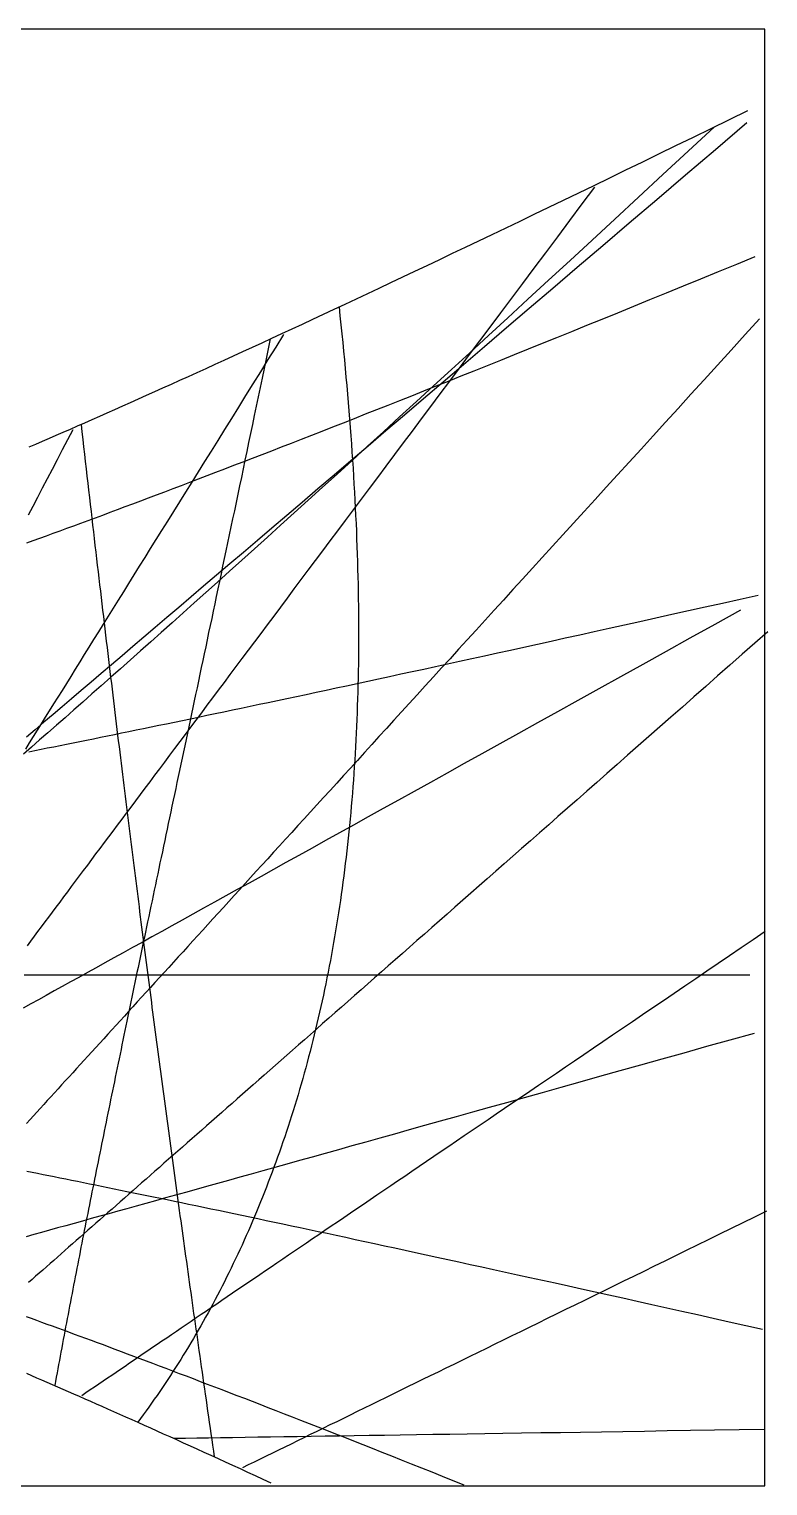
# Model space of a CAD drawing. Header units: millimetres. Extents: x -571 to 571, y -403 to 280.
# Drawn here: x 287 to 571, y -280 to 280 of the extents above; entities that cross this region are included whole.
import ezdxf

# ---------------------------------------------------------------- set-up
doc = ezdxf.new("R2010")
doc.units = ezdxf.units.MM
for name, color, linetype in [('ASR2', 1, 'Continuous'), ('DECL', 30, 'Continuous'), ('FAJR', 4, 'Continuous'), ('HOUR', 7, 'Continuous'), ('HOUR20', 8, 'Continuous'), ('OUTLINE', 7, 'Continuous'), ('RISE', 3, 'Continuous'), ('SET', 2, 'Continuous'), ('TEMP', 5, 'Continuous')]:
    doc.layers.add(name, color=color, linetype=linetype)

msp = doc.modelspace()

# ---------------------------------------------------------------- linework, layer by layer
at = {"layer": 'ASR2'}
msp.add_lwpolyline([(406.33, 173.2), (406.7, 169.75), (407.06, 166.33), (407.4, 162.92), (407.74, 159.54), (408.07, 156.18), (408.39, 152.84), (408.71, 149.53), (409.01, 146.23), (409.3, 142.95), (409.58, 139.69), (409.86, 136.45), (410.12, 133.23), (410.38, 130.03), (410.62, 126.85), (410.86, 123.68), (411.09, 120.53), (411.31, 117.41), (411.52, 114.29), (411.72, 111.2), (411.91, 108.12), (412.09, 105.06), (412.27, 102.01), (412.43, 98.98), (412.58, 95.97), (412.73, 92.97), (412.87, 89.98), (412.99, 87.01), (413.11, 84.06), (413.22, 81.12), (413.32, 78.2), (413.41, 75.29), (413.5, 72.39), (413.57, 69.51), (413.63, 66.64), (413.69, 63.79), (413.74, 60.95), (413.77, 58.12), (413.8, 55.3), (413.82, 52.5), (413.83, 49.71), (413.84, 46.94), (413.83, 44.17), (413.81, 41.42), (413.79, 38.68), (413.76, 35.95), (413.72, 33.24), (413.66, 30.54), (413.6, 27.85), (413.54, 25.17), (413.46, 22.5), (413.37, 19.84), (413.28, 17.2), (413.18, 14.56), (413.07, 11.94), (412.95, 9.33), (412.82, 6.73), (412.68, 4.14), (412.53, 1.56), (412.38, -1.01), (412.21, -3.57), (412.04, -6.12), (411.86, -8.66), (411.67, -11.18), (411.48, -13.7), (411.27, -16.21), (411.06, -18.7), (410.83, -21.19), (410.6, -23.66), (410.36, -26.13), (410.11, -28.59), (409.86, -31.03), (409.59, -33.47), (409.32, -35.9), (409.04, -38.32), (408.75, -40.72), (408.45, -43.12), (408.14, -45.51), (407.83, -47.89), (407.51, -50.26), (407.18, -52.62), (406.84, -54.97), (406.49, -57.32), (406.13, -59.65), (405.77, -61.97), (405.4, -64.29), (405.02, -66.59), (404.63, -68.89), (404.23, -71.18), (403.83, -73.46), (403.42, -75.73), (403, -77.99), (402.57, -80.24), (402.13, -82.49), (401.69, -84.72), (401.24, -86.95), (400.78, -89.16), (400.31, -91.37), (399.83, -93.57), (399.35, -95.76), (398.86, -97.94), (398.36, -100.12), (397.85, -102.28), (397.34, -104.44), (396.82, -106.59), (396.29, -108.73), (395.75, -110.86), (395.2, -112.98), (394.65, -115.09), (394.09, -117.2), (393.52, -119.3), (392.95, -121.38), (392.36, -123.46), (391.77, -125.54), (391.17, -127.6), (390.57, -129.65), (389.96, -131.7), (389.33, -133.74), (388.71, -135.77), (388.07, -137.79), (387.43, -139.8), (386.78, -141.81), (386.12, -143.8), (385.46, -145.79), (384.78, -147.77), (384.1, -149.74), (383.42, -151.7), (382.72, -153.66), (382.02, -155.6), (381.32, -157.54), (380.6, -159.47), (379.88, -161.39), (379.15, -163.3), (378.41, -165.21), (377.67, -167.1), (376.92, -168.99), (376.16, -170.87), (375.4, -172.74), (374.63, -174.6), (373.85, -176.46), (373.06, -178.3), (372.27, -180.14), (371.47, -181.97), (370.67, -183.79), (369.85, -185.61), (369.04, -187.41), (368.21, -189.21), (367.38, -190.99), (366.54, -192.77), (365.69, -194.54), (364.84, -196.3), (363.98, -198.06), (363.12, -199.8), (362.25, -201.54), (361.37, -203.27), (360.48, -204.99), (359.59, -206.7), (358.7, -208.41), (357.79, -210.1), (356.88, -211.79), (355.96, -213.47), (355.04, -215.14), (354.11, -216.8), (353.18, -218.45), (352.24, -220.09), (351.29, -221.73), (350.34, -223.36), (349.38, -224.97), (348.41, -226.58), (347.44, -228.19), (346.46, -229.78), (345.48, -231.36), (344.49, -232.94), (343.49, -234.51), (342.49, -236.06), (341.48, -237.61), (340.47, -239.15), (339.45, -240.69), (338.42, -242.21), (337.39, -243.73), (336.36, -245.23), (335.32, -246.73), (334.27, -248.22), (333.22, -249.7), (332.16, -251.17), (331.09, -252.63), (330.02, -254.09), (328.95, -255.53)], dxfattribs=at)
at = {"layer": 'DECL'}
for points in [[(287.17, 119.37), (289.74, 120.48), (292.34, 121.6), (294.97, 122.74), (297.64, 123.9), (300.33, 125.08), (303.06, 126.27), (305.83, 127.48), (308.62, 128.71), (311.45, 129.96), (314.32, 131.22), (317.23, 132.51), (320.17, 133.81), (323.15, 135.14), (326.17, 136.48), (329.23, 137.85), (332.32, 139.24), (335.47, 140.65), (338.65, 142.08), (341.88, 143.53), (345.15, 145.01), (348.46, 146.52), (351.83, 148.04), (355.24, 149.59), (358.7, 151.17), (362.21, 152.78), (365.77, 154.41), (369.38, 156.06), (373.05, 157.75), (376.77, 159.47), (380.55, 161.21), (384.39, 162.99), (388.28, 164.79), (392.24, 166.63), (396.26, 168.5), (400.34, 170.4), (404.49, 172.34), (408.71, 174.32), (412.99, 176.32), (417.35, 178.37), (421.78, 180.46), (426.28, 182.58), (430.86, 184.74), (435.52, 186.95), (440.26, 189.19), (445.08, 191.48), (450, 193.82), (454.99, 196.2), (460.08, 198.63), (465.27, 201.11), (470.54, 203.63), (475.92, 206.21), (481.4, 208.85), (486.99, 211.53), (492.68, 214.28), (498.49, 217.08), (504.41, 219.94), (510.45, 222.86), (516.62, 225.85), (522.91, 228.9), (529.33, 232.02), (535.88, 235.21), (542.58, 238.48), (549.42, 241.82), (556.41, 245.23), (563.55, 248.73)], [(286.29, 82.49), (288.79, 83.4), (291.31, 84.31), (293.87, 85.24), (296.46, 86.19), (299.07, 87.15), (301.72, 88.12), (304.4, 89.1), (307.12, 90.11), (309.87, 91.12), (312.65, 92.15), (315.46, 93.2), (318.32, 94.26), (321.21, 95.34), (324.13, 96.43), (327.09, 97.54), (330.1, 98.67), (333.14, 99.82), (336.22, 100.98), (339.35, 102.16), (342.51, 103.36), (345.72, 104.58), (348.98, 105.82), (352.28, 107.08), (355.62, 108.36), (359.02, 109.66), (362.46, 110.98), (365.95, 112.33), (369.5, 113.69), (373.09, 115.08), (376.74, 116.5), (380.45, 117.93), (384.21, 119.39), (388.02, 120.88), (391.9, 122.39), (395.84, 123.93), (399.84, 125.5), (403.9, 127.09), (408.03, 128.71), (412.23, 130.36), (416.49, 132.05), (420.82, 133.76), (425.23, 135.5), (429.71, 137.28), (434.27, 139.09), (438.91, 140.94), (443.63, 142.82), (448.43, 144.73), (453.32, 146.69), (458.29, 148.68), (463.36, 150.71), (468.51, 152.78), (473.77, 154.9), (479.12, 157.05), (484.57, 159.25), (490.13, 161.5), (495.8, 163.79), (501.58, 166.14), (507.47, 168.53), (513.48, 170.97), (519.62, 173.47), (525.88, 176.02), (532.27, 178.63), (538.79, 181.3), (545.45, 184.02), (552.26, 186.81), (559.22, 189.67), (566.33, 192.59)], [(287.01, 2.24), (289.37, 2.71), (291.76, 3.18), (294.18, 3.67), (296.62, 4.15), (299.1, 4.65), (301.6, 5.15), (304.13, 5.66), (306.69, 6.18), (309.29, 6.7), (311.91, 7.23), (314.57, 7.77), (317.26, 8.32), (319.98, 8.87), (322.74, 9.43), (325.53, 10.01), (328.35, 10.59), (331.22, 11.17), (334.12, 11.77), (337.06, 12.38), (340.03, 12.99), (343.05, 13.62), (346.11, 14.25), (349.2, 14.9), (352.34, 15.55), (355.53, 16.22), (358.76, 16.89), (362.03, 17.58), (365.35, 18.28), (368.72, 18.98), (372.13, 19.7), (375.6, 20.44), (379.11, 21.18), (382.68, 21.94), (386.3, 22.71), (389.98, 23.49), (393.71, 24.28), (397.5, 25.09), (401.34, 25.91), (405.25, 26.75), (409.22, 27.6), (413.25, 28.47), (417.35, 29.35), (421.52, 30.25), (425.75, 31.17), (430.05, 32.1), (434.43, 33.04), (438.88, 34.01), (443.4, 34.99), (448, 36), (452.69, 37.02), (457.45, 38.06), (462.31, 39.12), (467.24, 40.2), (472.27, 41.31), (477.39, 42.43), (482.61, 43.58), (487.92, 44.75), (493.34, 45.94), (498.86, 47.16), (504.48, 48.41), (510.22, 49.68), (516.07, 50.98), (522.04, 52.3), (528.13, 53.66), (534.34, 55.04), (540.69, 56.45), (547.16, 57.9), (553.78, 59.38), (560.53, 60.89), (567.44, 62.44)], [(285.34, -83.6), (287.53, -83.6), (289.75, -83.6), (291.99, -83.6), (294.26, -83.6), (296.55, -83.6), (298.87, -83.6), (301.21, -83.6), (303.59, -83.6), (305.98, -83.6), (308.41, -83.6), (310.87, -83.6), (313.35, -83.6), (315.86, -83.6), (318.41, -83.6), (320.98, -83.6), (323.59, -83.6), (326.23, -83.6), (328.9, -83.6), (331.6, -83.6), (334.34, -83.6), (337.11, -83.6), (339.92, -83.6), (342.77, -83.6), (345.65, -83.6), (348.57, -83.6), (351.53, -83.6), (354.53, -83.6), (357.57, -83.6), (360.65, -83.6), (363.77, -83.6), (366.93, -83.6), (370.14, -83.6), (373.4, -83.6), (376.7, -83.6), (380.05, -83.6), (383.44, -83.6), (386.89, -83.6), (390.39, -83.6), (393.94, -83.6), (397.54, -83.6), (401.19, -83.6), (404.91, -83.6), (408.68, -83.6), (412.51, -83.6), (416.39, -83.6), (420.34, -83.6), (424.36, -83.6), (428.44, -83.6), (432.58, -83.6), (436.79, -83.6), (441.08, -83.6), (445.43, -83.6), (449.86, -83.6), (454.36, -83.6), (458.95, -83.6), (463.61, -83.6), (468.36, -83.6), (473.18, -83.6), (478.1, -83.6), (483.11, -83.6), (488.21, -83.6), (493.4, -83.6), (498.69, -83.6), (504.08, -83.6), (509.58, -83.6), (515.18, -83.6), (520.9, -83.6), (526.72, -83.6), (532.66, -83.6), (538.73, -83.6), (544.92, -83.6), (551.23, -83.6), (557.68, -83.6), (564.27, -83.6)], [(286.28, -159.02), (288.35, -159.43), (290.44, -159.84), (292.56, -160.26), (294.7, -160.69), (296.86, -161.12), (299.05, -161.56), (301.26, -162), (303.5, -162.45), (305.76, -162.91), (308.04, -163.37), (310.36, -163.84), (312.69, -164.31), (315.06, -164.79), (317.45, -165.28), (319.87, -165.77), (322.32, -166.27), (324.8, -166.78), (327.31, -167.29), (329.85, -167.81), (332.42, -168.34), (335.02, -168.88), (337.65, -169.42), (340.32, -169.97), (343.02, -170.53), (345.75, -171.1), (348.52, -171.68), (351.33, -172.26), (354.17, -172.85), (357.05, -173.45), (359.96, -174.06), (362.92, -174.68), (365.91, -175.31), (368.95, -175.95), (372.02, -176.6), (375.14, -177.26), (378.31, -177.93), (381.51, -178.61), (384.77, -179.3), (388.06, -180), (391.41, -180.71), (394.81, -181.44), (398.25, -182.17), (401.75, -182.92), (405.29, -183.68), (408.9, -184.45), (412.55, -185.24), (416.26, -186.04), (420.03, -186.85), (423.86, -187.68), (427.75, -188.52), (431.7, -189.37), (435.71, -190.24), (439.79, -191.13), (443.94, -192.03), (448.15, -192.95), (452.44, -193.88), (456.8, -194.84), (461.23, -195.8), (465.73, -196.79), (470.32, -197.8), (474.99, -198.82), (479.74, -199.87), (484.57, -200.93), (489.49, -202.01), (494.5, -203.12), (499.61, -204.25), (504.8, -205.4), (510.1, -206.57), (515.5, -207.77), (521, -208.99), (526.61, -210.24), (532.33, -211.51), (538.17, -212.81), (544.12, -214.14), (550.19, -215.5), (556.39, -216.88), (562.72, -218.3), (569.18, -219.75)], [(286.01, -214.87), (287.98, -215.58), (289.97, -216.3), (291.98, -217.03), (294.01, -217.78), (296.07, -218.52), (298.14, -219.28), (300.24, -220.05), (302.36, -220.83), (304.51, -221.62), (306.67, -222.42), (308.86, -223.23), (311.08, -224.05), (313.32, -224.88), (315.59, -225.72), (317.88, -226.57), (320.19, -227.44), (322.54, -228.31), (324.91, -229.2), (327.31, -230.1), (329.73, -231.01), (332.19, -231.94), (334.68, -232.88), (337.19, -233.83), (339.74, -234.79), (342.31, -235.77), (344.92, -236.76), (347.56, -237.76), (350.24, -238.78), (352.95, -239.82), (355.69, -240.86), (358.47, -241.93), (361.28, -243.01), (364.13, -244.1), (367.02, -245.22), (369.95, -246.35), (372.91, -247.49), (375.92, -248.65), (378.96, -249.84), (382.05, -251.03), (385.18, -252.25), (388.36, -253.49), (391.58, -254.74), (394.84, -256.02), (398.16, -257.32), (401.52, -258.63), (404.93, -259.97), (408.39, -261.33), (411.9, -262.71), (415.46, -264.12), (419.08, -265.55), (422.75, -267), (426.48, -268.48), (430.27, -269.98), (434.11, -271.51), (438.02, -273.06), (441.99, -274.64), (446.02, -276.25), (450.12, -277.89), (454.29, -279.55)], [(286.13, -236.73), (288.07, -237.56), (290.02, -238.41), (291.99, -239.26), (293.99, -240.12), (296, -241), (298.04, -241.88), (300.09, -242.78), (302.17, -243.69), (304.28, -244.61), (306.4, -245.54), (308.55, -246.48), (310.72, -247.44), (312.91, -248.41), (315.13, -249.39), (317.37, -250.38), (319.64, -251.39), (321.94, -252.41), (324.26, -253.44), (326.61, -254.49), (328.98, -255.55), (331.39, -256.62), (333.82, -257.71), (336.28, -258.82), (338.77, -259.94), (341.29, -261.08), (343.84, -262.23), (346.42, -263.4), (349.04, -264.58), (351.68, -265.78), (354.36, -267), (357.08, -268.24), (359.82, -269.49), (362.61, -270.77), (365.43, -272.06), (368.29, -273.37), (371.18, -274.7), (374.11, -276.05), (377.09, -277.42), (380.1, -278.81)]]:
    msp.add_lwpolyline(points, dxfattribs=at)
at = {"layer": 'FAJR'}
msp.add_lwpolyline([(550.69, 242.44), (540.6, 233.08), (530.87, 224.06), (521.47, 215.37), (512.4, 206.98), (503.63, 198.88), (495.14, 191.05), (486.93, 183.48), (478.98, 176.16), (471.28, 169.08), (463.81, 162.21), (456.57, 155.56), (449.54, 149.12), (442.71, 142.87), (436.08, 136.8), (429.64, 130.91), (423.37, 125.19), (417.27, 119.63), (411.34, 114.23), (405.56, 108.97), (399.93, 103.86), (394.45, 98.88), (389.1, 94.04), (383.89, 89.32), (378.8, 84.72), (373.84, 80.24), (368.99, 75.87), (364.26, 71.61), (359.63, 67.45), (355.11, 63.4), (350.7, 59.43), (346.37, 55.57), (342.15, 51.79), (338.01, 48.09), (333.96, 44.48), (330, 40.95), (326.11, 37.5), (322.31, 34.12), (318.58, 30.82), (314.92, 27.59), (311.34, 24.42), (307.83, 21.32), (304.38, 18.28), (300.99, 15.31), (297.67, 12.39), (294.41, 9.54), (291.21, 6.74), (288.07, 3.99), (284.98, 1.3)], dxfattribs=at)
at = {"layer": 'HOUR'}
for points in [[(568.04, 168.61), (562.53, 162.55), (557.13, 156.64), (551.86, 150.85), (546.69, 145.18), (541.64, 139.64), (536.7, 134.21), (531.85, 128.9), (527.11, 123.69), (522.46, 118.59), (517.91, 113.59), (513.44, 108.7), (509.07, 103.89), (504.77, 99.18), (500.56, 94.56), (496.43, 90.03), (492.38, 85.58), (488.4, 81.22), (484.5, 76.93), (480.66, 72.72), (476.89, 68.59), (473.19, 64.53), (469.56, 60.54), (465.99, 56.62), (462.47, 52.77), (459.02, 48.98), (455.63, 45.25), (452.29, 41.59), (449.01, 37.99), (445.78, 34.44), (442.6, 30.96), (439.47, 27.53), (436.39, 24.15), (433.36, 20.82), (430.38, 17.55), (427.44, 14.32), (424.55, 11.15), (421.7, 8.02), (418.89, 4.94), (416.12, 1.9), (413.39, -1.09), (410.71, -4.04), (408.06, -6.95), (405.44, -9.81), (402.87, -12.64), (400.33, -15.43), (397.82, -18.18), (395.35, -20.89), (392.91, -23.56), (390.51, -26.2), (388.13, -28.81), (385.79, -31.38), (383.48, -33.92), (381.19, -36.42), (378.94, -38.9), (376.71, -41.34), (374.52, -43.75), (372.35, -46.13), (370.2, -48.49), (368.08, -50.81), (365.99, -53.11), (363.92, -55.38), (361.88, -57.62), (359.86, -59.84), (357.86, -62.03), (355.89, -64.19), (353.94, -66.33), (352.01, -68.45), (350.1, -70.54), (348.21, -72.61), (346.35, -74.66), (344.5, -76.69), (342.68, -78.69), (340.87, -80.67), (339.08, -82.63), (337.32, -84.57), (335.57, -86.49), (333.83, -88.39), (332.12, -90.27), (330.42, -92.13), (328.74, -93.98), (327.08, -95.8), (325.44, -97.61), (323.8, -99.4), (322.19, -101.17), (320.59, -102.92), (319.01, -104.66), (317.44, -106.38), (315.88, -108.09), (314.34, -109.78), (312.82, -111.45), (311.31, -113.11), (309.81, -114.76), (308.32, -116.38), (306.85, -118), (305.39, -119.6), (303.95, -121.19), (302.52, -122.76), (301.09, -124.32), (299.69, -125.86), (298.29, -127.4), (296.9, -128.92), (295.53, -130.42), (294.17, -131.92), (292.82, -133.4), (291.48, -134.87), (290.15, -136.33), (288.83, -137.78), (287.52, -139.22), (286.22, -140.64)], [(303.94, 126), (301.9, 122.09), (299.9, 118.26), (297.93, 114.48), (295.99, 110.77), (294.08, 107.12), (292.21, 103.53), (290.36, 100), (288.55, 96.53), (286.76, 93.11)], [(570.69, -174.43), (566.08, -176.69), (561.54, -178.91), (557.07, -181.1), (552.66, -183.26), (548.32, -185.39), (544.04, -187.48), (539.82, -189.55), (535.66, -191.58), (531.55, -193.59), (527.5, -195.58), (523.51, -197.53), (519.57, -199.46), (515.69, -201.36), (511.85, -203.24), (508.07, -205.09), (504.33, -206.92), (500.65, -208.72), (497.01, -210.5), (493.41, -212.26), (489.86, -214), (486.36, -215.72), (482.9, -217.41), (479.48, -219.09), (476.1, -220.74), (472.76, -222.37), (469.46, -223.99), (466.2, -225.58), (462.98, -227.16), (459.8, -228.72), (456.65, -230.26), (453.54, -231.78), (450.46, -233.29), (447.41, -234.78), (444.4, -236.25), (441.43, -237.71), (438.48, -239.15), (435.57, -240.58), (432.69, -241.99), (429.83, -243.39), (427.01, -244.77), (424.22, -246.14), (421.45, -247.49), (418.72, -248.83), (416.01, -250.15), (413.33, -251.47), (410.67, -252.77), (408.04, -254.05), (405.44, -255.33), (402.86, -256.59), (400.31, -257.84), (397.78, -259.08), (395.28, -260.3), (392.79, -261.52), (390.33, -262.72), (387.9, -263.92), (385.48, -265.1), (383.09, -266.27), (380.72, -267.43), (378.37, -268.58), (376.04, -269.72), (373.73, -270.85), (371.44, -271.97), (369.17, -273.08)]]:
    msp.add_lwpolyline(points, dxfattribs=at)
at = {"layer": 'HOUR20'}
for points in [[(504.62, 219.31), (499.73, 212.78), (494.96, 206.4), (490.29, 200.16), (485.72, 194.06), (481.26, 188.09), (476.89, 182.26), (472.62, 176.55), (468.44, 170.96), (464.34, 165.49), (460.33, 160.13), (456.4, 154.88), (452.55, 149.73), (448.78, 144.69), (445.09, 139.75), (441.46, 134.91), (437.9, 130.15), (434.42, 125.49), (430.99, 120.92), (427.63, 116.43), (424.34, 112.02), (421.1, 107.7), (417.92, 103.45), (414.8, 99.28), (411.73, 95.18), (408.72, 91.15), (405.76, 87.19), (402.85, 83.3), (399.98, 79.48), (397.17, 75.71), (394.4, 72.01), (391.68, 68.38), (389, 64.8), (386.36, 61.27), (383.77, 57.81), (381.22, 54.39), (378.7, 51.03), (376.23, 47.73), (373.79, 44.47), (371.39, 41.26), (369.02, 38.1), (366.69, 34.98), (364.4, 31.92), (362.13, 28.89), (359.9, 25.91), (357.7, 22.97), (355.53, 20.07), (353.4, 17.22), (351.29, 14.4), (349.21, 11.62), (347.16, 8.88), (345.13, 6.17), (343.14, 3.5), (341.16, 0.87), (339.22, -1.73), (337.3, -4.3), (335.4, -6.83), (333.53, -9.33), (331.68, -11.8), (329.86, -14.24), (328.05, -16.65), (326.27, -19.03), (324.51, -21.39), (322.77, -23.71), (321.06, -26), (319.36, -28.27), (317.68, -30.52), (316.02, -32.73), (314.38, -34.92), (312.76, -37.09), (311.16, -39.23), (309.57, -41.35), (308.01, -43.44), (306.46, -45.52), (304.92, -47.57), (303.41, -49.59), (301.91, -51.6), (300.42, -53.58), (298.95, -55.55), (297.5, -57.49), (296.06, -59.41), (294.63, -61.32), (293.22, -63.2), (291.83, -65.07), (290.44, -66.92), (289.08, -68.74), (287.72, -70.56), (286.38, -72.35)], [(385.03, 162.59), (382, 157.72), (379.02, 152.94), (376.1, 148.26), (373.24, 143.66), (370.43, 139.15), (367.67, 134.73), (364.97, 130.38), (362.31, 126.11), (359.7, 121.92), (357.13, 117.81), (354.61, 113.76), (352.14, 109.79), (349.7, 105.88), (347.31, 102.04), (344.96, 98.26), (342.64, 94.55), (340.37, 90.9), (338.13, 87.3), (335.93, 83.77), (333.76, 80.29), (331.63, 76.86), (329.53, 73.49), (327.46, 70.17), (325.42, 66.9), (323.42, 63.68), (321.44, 60.51), (319.49, 57.39), (317.58, 54.31), (315.69, 51.27), (313.82, 48.28), (311.99, 45.34), (310.18, 42.43), (308.39, 39.56), (306.63, 36.74), (304.89, 33.95), (303.18, 31.2), (301.49, 28.49), (299.83, 25.81), (298.18, 23.17), (296.56, 20.57), (294.95, 17.99), (293.37, 15.45), (291.81, 12.95), (290.27, 10.47), (288.74, 8.02), (287.24, 5.61), (285.75, 3.22)], [(571.22, 48.35), (566.25, 43.98), (561.38, 39.69), (556.6, 35.48), (551.91, 31.35), (547.3, 27.3), (542.77, 23.31), (538.33, 19.4), (533.96, 15.56), (529.67, 11.78), (525.46, 8.07), (521.31, 4.43), (517.24, 0.84), (513.23, -2.69), (509.29, -6.16), (505.41, -9.57), (501.6, -12.92), (497.85, -16.23), (494.15, -19.48), (490.52, -22.68), (486.94, -25.83), (483.41, -28.93), (479.94, -31.98), (476.52, -34.99), (473.16, -37.96), (469.84, -40.88), (466.57, -43.76), (463.35, -46.59), (460.17, -49.39), (457.04, -52.14), (453.95, -54.86), (450.9, -57.54), (447.9, -60.18), (444.94, -62.79), (442.02, -65.36), (439.14, -67.9), (436.29, -70.4), (433.48, -72.87), (430.71, -75.31), (427.98, -77.72), (425.28, -80.1), (422.61, -82.44), (419.98, -84.76), (417.38, -87.05), (414.81, -89.31), (412.27, -91.54), (409.77, -93.75), (407.29, -95.92), (404.85, -98.08), (402.43, -100.21), (400.04, -102.31), (397.67, -104.39), (395.34, -106.44), (393.03, -108.48), (390.75, -110.49), (388.49, -112.47), (386.26, -114.44), (384.05, -116.38), (381.86, -118.3), (379.7, -120.21), (377.57, -122.09), (375.45, -123.95), (373.36, -125.79), (371.28, -127.62), (369.23, -129.42), (367.2, -131.21), (365.2, -132.97), (363.21, -134.72), (361.24, -136.46), (359.29, -138.17), (357.36, -139.87), (355.44, -141.56), (353.55, -143.22), (351.67, -144.87), (349.82, -146.51), (347.98, -148.13), (346.15, -149.74), (344.34, -151.33), (342.55, -152.9), (340.78, -154.46), (339.02, -156.01), (337.28, -157.55), (335.55, -159.07), (333.84, -160.58), (332.14, -162.07), (330.45, -163.55), (328.78, -165.02), (327.13, -166.48), (325.49, -167.92), (323.86, -169.36), (322.24, -170.78), (320.64, -172.19), (319.05, -173.59), (317.48, -174.97), (315.91, -176.35), (314.36, -177.71), (312.82, -179.07), (311.3, -180.41), (309.78, -181.75), (308.27, -183.07), (306.78, -184.39), (305.3, -185.69), (303.83, -186.98), (302.37, -188.27), (300.92, -189.55), (299.48, -190.81), (298.05, -192.07), (296.63, -193.32), (295.22, -194.56), (293.82, -195.79), (292.43, -197.02), (291.05, -198.23), (289.68, -199.44), (288.32, -200.64), (286.96, -201.83)], [(570.2, -66.91), (565.56, -70.06), (561, -73.16), (556.52, -76.2), (552.1, -79.2), (547.76, -82.15), (543.49, -85.05), (539.28, -87.91), (535.13, -90.72), (531.05, -93.49), (527.03, -96.22), (523.07, -98.91), (519.17, -101.56), (515.33, -104.17), (511.54, -106.74), (507.8, -109.28), (504.12, -111.78), (500.49, -114.24), (496.91, -116.68), (493.38, -119.07), (489.9, -121.44), (486.46, -123.77), (483.07, -126.07), (479.73, -128.34), (476.43, -130.58), (473.17, -132.79), (469.96, -134.98), (466.78, -137.13), (463.65, -139.26), (460.55, -141.36), (457.5, -143.44), (454.48, -145.49), (451.5, -147.51), (448.55, -149.51), (445.64, -151.49), (442.77, -153.44), (439.92, -155.37), (437.11, -157.28), (434.34, -159.16), (431.59, -161.03), (428.88, -162.87), (426.19, -164.69), (423.54, -166.49), (420.92, -168.28), (418.32, -170.04), (415.75, -171.78), (413.21, -173.51), (410.7, -175.21), (408.22, -176.9), (405.76, -178.57), (403.32, -180.22), (400.91, -181.86), (398.53, -183.48), (396.16, -185.08), (393.83, -186.67), (391.51, -188.24), (389.22, -189.8), (386.95, -191.34), (384.71, -192.86), (382.48, -194.38), (380.27, -195.87), (378.09, -197.36), (375.93, -198.82), (373.78, -200.28), (371.66, -201.72), (369.56, -203.15), (367.47, -204.57), (365.4, -205.97), (363.36, -207.36), (361.32, -208.74), (359.31, -210.11), (357.32, -211.46), (355.34, -212.81), (353.38, -214.14), (351.43, -215.46), (349.5, -216.77), (347.59, -218.07), (345.69, -219.36), (343.81, -220.63), (341.94, -221.9), (340.09, -223.16), (338.25, -224.41), (336.43, -225.64), (334.62, -226.87), (332.83, -228.09), (331.05, -229.3), (329.28, -230.5), (327.52, -231.69), (325.78, -232.87), (324.05, -234.05), (322.34, -235.21), (320.64, -236.37), (318.94, -237.52), (317.26, -238.66), (315.6, -239.79), (313.94, -240.91), (312.3, -242.03), (310.66, -243.14), (309.04, -244.24), (307.43, -245.33)]]:
    msp.add_lwpolyline(points, dxfattribs=at)
at = {"layer": 'OUTLINE'}
msp.add_lwpolyline([(-570, -280), (570, -280), (570, 280), (-570, 280)], close=True, dxfattribs=at)
at = {"layer": 'RISE'}
for points in [[(563.1, 243.93), (551.06, 233.66), (539.53, 223.83), (528.49, 214.4), (517.89, 205.35), (507.71, 196.67), (497.92, 188.32), (488.51, 180.29), (479.45, 172.56), (470.72, 165.11), (462.31, 157.93), (454.19, 151.01), (446.35, 144.32), (438.77, 137.86), (431.45, 131.61), (424.36, 125.57), (417.51, 119.72), (410.86, 114.05), (404.42, 108.56), (398.18, 103.24), (392.13, 98.08), (386.25, 93.06), (380.54, 88.2), (375, 83.47), (369.6, 78.87), (364.36, 74.4), (359.26, 70.05), (354.29, 65.82), (349.46, 61.7), (344.75, 57.69), (340.16, 53.77), (335.68, 49.96), (331.32, 46.24), (327.06, 42.61), (322.91, 39.07), (318.85, 35.61), (314.88, 32.24), (311.01, 28.94), (307.23, 25.72), (303.53, 22.56), (299.91, 19.48), (296.37, 16.47), (292.9, 13.52), (289.51, 10.63), (286.19, 7.8)], [(560.65, 56.62), (550.79, 51.14), (541.27, 45.85), (532.06, 40.74), (523.16, 35.8), (514.54, 31.01), (506.2, 26.38), (498.12, 21.89), (490.28, 17.54), (482.68, 13.32), (475.31, 9.22), (468.15, 5.25), (461.19, 1.38), (454.43, -2.37), (447.86, -6.02), (441.47, -9.57), (435.25, -13.02), (429.19, -16.38), (423.3, -19.65), (417.55, -22.84), (411.95, -25.95), (406.49, -28.98), (401.16, -31.94), (395.96, -34.82), (390.88, -37.64), (385.93, -40.39), (381.09, -43.07), (376.35, -45.7), (371.73, -48.26), (367.21, -50.77), (362.79, -53.22), (358.46, -55.62), (354.23, -57.97), (350.08, -60.26), (346.03, -62.51), (342.05, -64.72), (338.16, -66.87), (334.34, -68.99), (330.6, -71.06), (326.93, -73.1), (323.33, -75.09), (319.8, -77.04), (316.34, -78.96), (312.94, -80.84), (309.6, -82.69), (306.33, -84.51), (303.11, -86.29), (299.95, -88.04), (296.84, -89.76), (293.79, -91.45), (290.79, -93.11), (287.84, -94.74), (284.94, -96.35)], [(565.91, -106.04), (556.64, -108.64), (547.65, -111.15), (538.93, -113.6), (530.46, -115.97), (522.24, -118.27), (514.25, -120.51), (506.48, -122.68), (498.93, -124.8), (491.58, -126.85), (484.43, -128.85), (477.46, -130.8), (470.68, -132.7), (464.06, -134.55), (457.62, -136.36), (451.33, -138.11), (445.19, -139.83), (439.2, -141.5), (433.36, -143.14), (427.65, -144.74), (422.07, -146.3), (416.61, -147.82), (411.28, -149.31), (406.07, -150.77), (400.97, -152.19), (395.98, -153.58), (391.1, -154.95), (386.31, -156.28), (381.63, -157.59), (377.04, -158.87), (372.55, -160.13), (368.14, -161.36), (363.82, -162.56), (359.58, -163.75), (355.43, -164.91), (351.35, -166.04), (347.35, -167.16), (343.42, -168.25), (339.56, -169.33), (335.77, -170.39), (332.05, -171.42), (328.4, -172.44), (324.81, -173.44), (321.27, -174.43), (317.8, -175.39), (314.39, -176.34), (311.03, -177.28), (307.73, -178.2), (304.48, -179.1), (301.29, -179.99), (298.14, -180.87), (295.04, -181.73), (291.99, -182.58), (288.99, -183.41), (286.03, -184.24)], [(569.92, -258.3), (560.14, -258.46), (550.65, -258.61), (541.45, -258.76), (532.51, -258.9), (523.83, -259.04), (515.39, -259.17), (507.19, -259.3), (499.21, -259.43), (491.45, -259.55), (483.89, -259.67), (476.53, -259.78), (469.35, -259.89), (462.36, -260), (455.54, -260.11), (448.89, -260.21), (442.4, -260.31), (436.07, -260.41), (429.88, -260.51), (423.83, -260.6), (417.93, -260.69), (412.15, -260.78), (406.51, -260.87), (400.99, -260.95), (395.58, -261.03), (390.29, -261.11), (385.12, -261.19), (380.05, -261.27), (375.08, -261.34), (370.21, -261.42), (365.44, -261.49), (360.77, -261.56), (356.18, -261.63), (351.68, -261.69), (347.27, -261.76), (342.94, -261.82)]]:
    msp.add_lwpolyline(points, dxfattribs=at)
at = {"layer": 'SET'}
msp.add_lwpolyline([(307.13, 128.05), (307.46, 125.15), (307.79, 122.26), (308.12, 119.4), (308.45, 116.57), (308.77, 113.75), (309.09, 110.96), (309.41, 108.19), (309.73, 105.44), (310.05, 102.71), (310.36, 99.99), (310.67, 97.3), (310.98, 94.63), (311.29, 91.98), (311.6, 89.34), (311.9, 86.73), (312.21, 84.13), (312.51, 81.55), (312.81, 78.98), (313.11, 76.43), (313.4, 73.9), (313.7, 71.39), (313.99, 68.89), (314.29, 66.4), (314.58, 63.93), (314.87, 61.48), (315.16, 59.04), (315.44, 56.62), (315.73, 54.2), (316.01, 51.81), (316.3, 49.42), (316.58, 47.05), (316.86, 44.7), (317.14, 42.35), (317.42, 40.02), (317.7, 37.7), (317.97, 35.39), (318.25, 33.09), (318.52, 30.81), (318.8, 28.53), (319.07, 26.27), (319.34, 24.02), (319.61, 21.78), (319.88, 19.55), (320.15, 17.32), (320.42, 15.11), (320.69, 12.91), (320.95, 10.72), (321.22, 8.54), (321.48, 6.37), (321.75, 4.2), (322.01, 2.05), (322.28, -0.1), (322.54, -2.24), (322.8, -4.37), (323.06, -6.49), (323.32, -8.6), (323.58, -10.71), (323.84, -12.81), (324.1, -14.9), (324.36, -16.98), (324.61, -19.06), (324.87, -21.13), (325.13, -23.19), (325.38, -25.25), (325.64, -27.3), (325.89, -29.34), (326.15, -31.38), (326.4, -33.41), (326.66, -35.43), (326.91, -37.45), (327.16, -39.47), (327.41, -41.47), (327.67, -43.48), (327.92, -45.48), (328.17, -47.47), (328.42, -49.46), (328.67, -51.44), (328.93, -53.42), (329.18, -55.39), (329.43, -57.37), (329.68, -59.33), (329.93, -61.29), (330.18, -63.25), (330.43, -65.21), (330.68, -67.16), (330.93, -69.1), (331.18, -71.05), (331.43, -72.99), (331.68, -74.92), (331.93, -76.86), (332.17, -78.79), (332.42, -80.72), (332.67, -82.64), (332.92, -84.57), (333.17, -86.49), (333.42, -88.4), (333.67, -90.32), (333.92, -92.23), (334.17, -94.15), (334.42, -96.06), (334.67, -97.96), (334.92, -99.87), (335.17, -101.78), (335.42, -103.68), (335.67, -105.58), (335.92, -107.48), (336.17, -109.38), (336.42, -111.28), (336.67, -113.18), (336.92, -115.08), (337.18, -116.98), (337.43, -118.87), (337.68, -120.77), (337.93, -122.66), (338.19, -124.56), (338.44, -126.46), (338.69, -128.35), (338.95, -130.25), (339.2, -132.15), (339.45, -134.04), (339.71, -135.94), (339.97, -137.84), (340.22, -139.74), (340.48, -141.64), (340.73, -143.54), (340.99, -145.44), (341.25, -147.34), (341.51, -149.25), (341.77, -151.15), (342.03, -153.06), (342.29, -154.97), (342.55, -156.88), (342.81, -158.8), (343.07, -160.71), (343.33, -162.63), (343.6, -164.55), (343.86, -166.47), (344.12, -168.4), (344.39, -170.32), (344.66, -172.26), (344.92, -174.19), (345.19, -176.13), (345.46, -178.07), (345.73, -180.01), (346, -181.96), (346.27, -183.91), (346.54, -185.86), (346.81, -187.82), (347.09, -189.78), (347.36, -191.75), (347.63, -193.72), (347.91, -195.69), (348.19, -197.67), (348.47, -199.65), (348.75, -201.64), (349.03, -203.64), (349.31, -205.64), (349.59, -207.64), (349.87, -209.65), (350.16, -211.67), (350.44, -213.69), (350.73, -215.71), (351.02, -217.75), (351.31, -219.79), (351.6, -221.83), (351.89, -223.89), (352.19, -225.95), (352.48, -228.01), (352.78, -230.08), (353.08, -232.17), (353.37, -234.25), (353.67, -236.35), (353.98, -238.45), (354.28, -240.56), (354.59, -242.68), (354.89, -244.81), (355.2, -246.95), (355.51, -249.09), (355.82, -251.25), (356.14, -253.41), (356.45, -255.59), (356.77, -257.77), (357.09, -259.96), (357.41, -262.16), (357.73, -264.38), (358.05, -266.6), (358.38, -268.83)], dxfattribs=at)
at = {"layer": 'TEMP'}
msp.add_lwpolyline([(379.92, 160.92), (379.12, 157.09), (378.33, 153.31), (377.55, 149.57), (376.78, 145.87), (376.02, 142.21), (375.26, 138.59), (374.51, 135.01), (373.77, 131.47), (373.04, 127.97), (372.31, 124.5), (371.59, 121.08), (370.88, 117.68), (370.18, 114.32), (369.48, 111), (368.79, 107.7), (368.1, 104.45), (367.42, 101.22), (366.75, 98.02), (366.09, 94.86), (365.43, 91.73), (364.77, 88.62), (364.13, 85.55), (363.48, 82.5), (362.85, 79.48), (362.22, 76.49), (361.59, 73.53), (360.97, 70.59), (360.36, 67.68), (359.75, 64.79), (359.15, 61.93), (358.55, 59.09), (357.95, 56.28), (357.37, 53.49), (356.78, 50.73), (356.2, 47.99), (355.63, 45.27), (355.06, 42.57), (354.49, 39.89), (353.93, 37.24), (353.37, 34.61), (352.82, 31.99), (352.27, 29.4), (351.73, 26.83), (351.19, 24.27), (350.65, 21.74), (350.12, 19.22), (349.59, 16.73), (349.07, 14.25), (348.55, 11.79), (348.03, 9.35), (347.52, 6.92), (347.01, 4.51), (346.5, 2.12), (346, -0.26), (345.5, -2.62), (345.01, -4.96), (344.52, -7.29), (344.03, -9.6), (343.54, -11.9), (343.06, -14.18), (342.58, -16.45), (342.1, -18.71), (341.63, -20.95), (341.16, -23.17), (340.69, -25.39), (340.23, -27.59), (339.77, -29.77), (339.31, -31.94), (338.85, -34.11), (338.4, -36.25), (337.95, -38.39), (337.5, -40.51), (337.06, -42.63), (336.61, -44.73), (336.17, -46.81), (335.74, -48.89), (335.3, -50.96), (334.87, -53.01), (334.44, -55.06), (334.01, -57.09), (333.58, -59.12), (333.16, -61.13), (332.74, -63.13), (332.32, -65.13), (331.91, -67.11), (331.49, -69.08), (331.08, -71.05), (330.67, -73), (330.26, -74.95), (329.86, -76.89), (329.45, -78.82), (329.05, -80.74), (328.65, -82.65), (328.25, -84.55), (327.86, -86.45), (327.46, -88.34), (327.07, -90.22), (326.68, -92.09), (326.29, -93.95), (325.91, -95.81), (325.52, -97.66), (325.14, -99.5), (324.76, -101.34), (324.38, -103.17), (324, -104.99), (323.62, -106.8), (323.25, -108.61), (322.88, -110.42), (322.51, -112.21), (322.14, -114), (321.77, -115.78), (321.4, -117.56), (321.03, -119.33), (320.67, -121.1), (320.31, -122.86), (319.95, -124.62), (319.59, -126.37), (319.23, -128.11), (318.87, -129.85), (318.52, -131.58), (318.16, -133.31), (317.81, -135.04), (317.46, -136.76), (317.11, -138.47), (316.76, -140.18), (316.41, -141.89), (316.07, -143.59), (315.72, -145.29), (315.38, -146.98), (315.03, -148.67), (314.69, -150.36), (314.35, -152.04), (314.01, -153.72), (313.67, -155.39), (313.34, -157.07), (313, -158.73), (312.67, -160.4), (312.33, -162.06), (312, -163.72), (311.67, -165.37), (311.34, -167.02), (311.01, -168.67), (310.68, -170.32), (310.35, -171.96), (310.02, -173.61), (309.7, -175.25), (309.37, -176.88), (309.05, -178.52), (308.72, -180.15), (308.4, -181.78), (308.08, -183.41), (307.76, -185.03), (307.44, -186.66), (307.12, -188.28), (306.8, -189.9), (306.49, -191.52), (306.17, -193.14), (305.86, -194.75), (305.54, -196.37), (305.23, -197.98), (304.91, -199.6), (304.6, -201.21), (304.29, -202.82), (303.98, -204.43), (303.67, -206.04), (303.36, -207.65), (303.05, -209.26), (302.74, -210.86), (302.44, -212.47), (302.13, -214.08), (301.82, -215.68), (301.52, -217.29), (301.21, -218.9), (300.91, -220.5), (300.61, -222.11), (300.3, -223.72), (300, -225.33), (299.7, -226.93), (299.4, -228.54), (299.1, -230.15), (298.8, -231.76), (298.5, -233.37), (298.2, -234.98), (297.91, -236.6), (297.61, -238.21), (297.31, -239.82), (297.02, -241.44)], dxfattribs=at)

doc.saveas('drawing.dxf')
